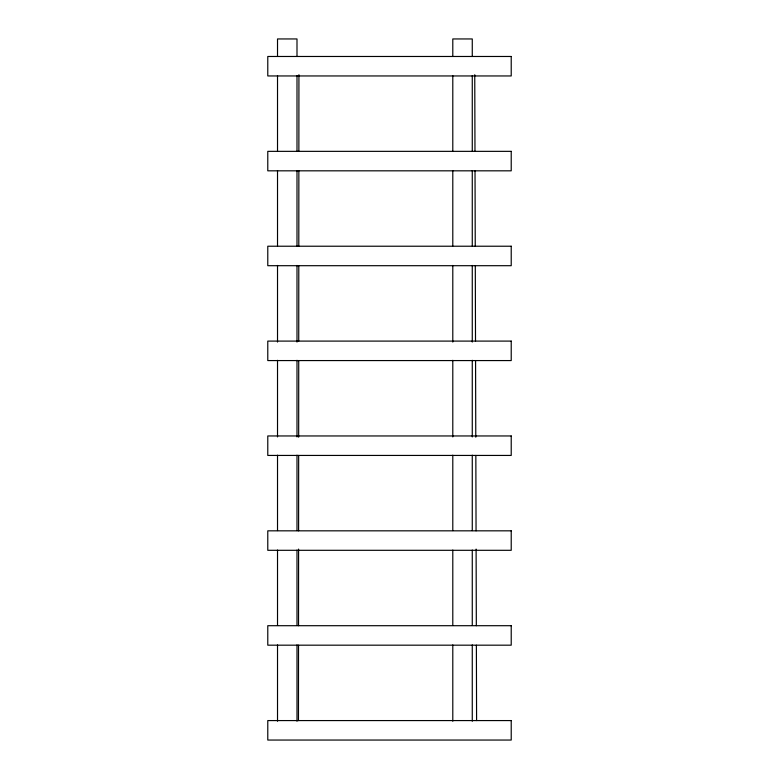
<?xml version="1.0" encoding="UTF-8"?>
<svg xmlns="http://www.w3.org/2000/svg" width="779" height="779" viewBox="0 0 779 779"><rect width="100%" height="100%" fill="white"/><g stroke="black" fill="none" stroke-linecap="round" stroke-linejoin="round"><path stroke-width="1.17" d="M298.464 720.585L298.523 645.178M298.532 625.712L298.591 549.088M298.6 530.84L298.659 455.433M298.669 437.185L298.727 360.56M298.737 341.095L298.795 265.688M298.805 246.222L298.863 170.815M298.873 151.35L298.932 74.726M474.752 74.726L474.976 151.35M475.024 170.815L475.248 246.222M475.297 265.688L475.511 341.095M475.57 360.56L475.784 437.185M475.842 455.433L476.057 530.84M476.105 549.088L476.329 625.712M476.378 645.178L476.592 720.585M472.269 56.224L472.269 38.95L452.794 38.95L452.794 56.224M472.269 75.69L472.269 151.097M472.269 170.562L472.269 245.969M472.269 265.435L472.269 342.059M472.269 360.297L472.269 436.931M472.269 455.17L472.269 530.587M472.269 550.042L472.269 625.459M472.269 644.915L472.269 721.227M452.794 75.69L452.794 151.097M452.794 170.562L452.794 245.969M452.794 265.435L452.794 342.059M452.794 360.297L452.794 436.931M452.794 455.17L452.794 530.587M452.794 550.042L452.794 625.459M452.794 644.915L452.794 721.227M296.994 56.224L296.994 38.95L277.519 38.95L277.519 56.224M296.994 75.69L296.994 151.097M296.994 170.562L296.994 245.969M296.994 265.435L296.994 342.059M296.994 360.297L296.994 436.931M296.994 455.17L296.994 530.587M296.994 550.042L296.994 625.459M296.994 644.915L296.994 721.227M277.519 75.69L277.519 151.097M277.519 170.562L277.519 245.969M277.519 265.435L277.519 342.059M277.519 360.297L277.519 436.931M277.519 455.17L277.519 530.587M277.519 550.042L277.519 625.459M277.519 644.915L277.519 721.227M511.219 56.477L267.781 56.477L267.781 75.953L511.219 75.953L511.219 56.477M511.219 151.35L267.781 151.35L267.781 170.825L511.219 170.825L511.219 151.35M511.219 246.222L267.781 246.222L267.781 265.697L511.219 265.697L511.219 246.222M511.219 341.095L267.781 341.095L267.781 360.57L511.219 360.57L511.219 341.095M511.219 435.958L267.781 435.958L267.781 455.433L511.219 455.433L511.219 435.958M511.219 530.83L267.781 530.83L267.781 550.305L511.219 550.305L511.219 530.83M511.219 625.703L267.781 625.703L267.781 645.178L511.219 645.178L511.219 625.703M511.219 720.575L267.781 720.575L267.781 740.05L511.219 740.05L511.219 720.575"/></g></svg>
